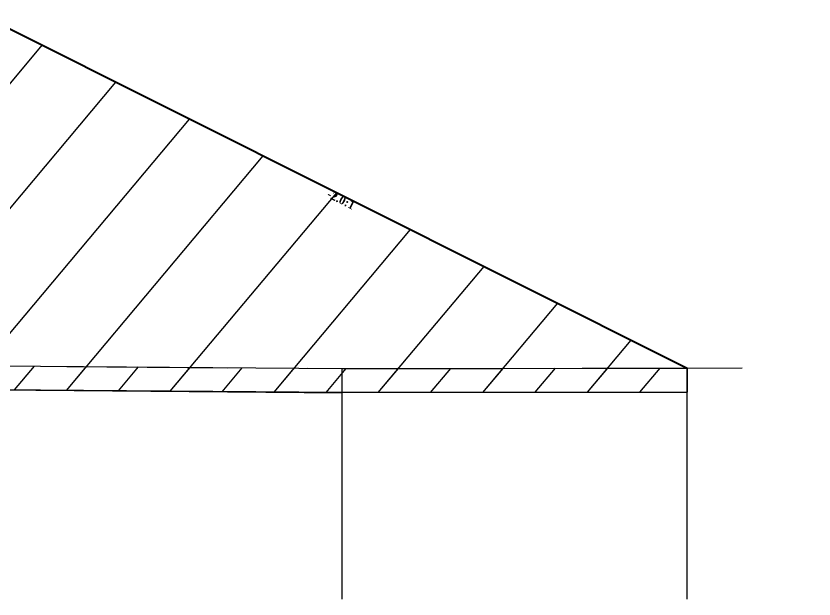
# Model space of a CAD drawing. Header units: millimetres. Extents: x 2762 to 3076, y 916 to 3305.
# Drawn here: x 2826.76 to 2836.73, y 2354.78 to 2362.06 of the extents above; entities that cross this region are included whole.
import ezdxf

# ---------------------------------------------------------------- set-up
doc = ezdxf.new("R2010")
doc.units = ezdxf.units.MM
doc.header["$LTSCALE"] = 2
doc.linetypes.add('CACHE', pattern=[9.525, 6.35, -3.175])
doc.linetypes.add('DASHED', pattern=[0.75, 0.5, -0.25])
doc.layers.add('C-ROAD-CORR', color=5, linetype='Continuous')
doc.layers.add('C-ROAD-SCTN', color=7, linetype='Continuous')
doc.styles.add('C3D_Etiquette', font='romans.shx')

msp = doc.modelspace()

# ---------------------------------------------------------------- hatches: boundary and pattern name
at = {"linetype": 'Continuous', "lineweight": -3}
h = msp.add_hatch(dxfattribs=at)
h.set_pattern_fill('_U', color=3, angle=50, style=0, pattern_type=0)
h.set_pattern_definition([(50, (2806.6581, 2357.5657), (-0.766044, 0.642788), [])])
h.paths.add_polyline_path([(2806.6581, 2357.5657), (2806.8852, 2357.7928), (2808.3852, 2357.8528), (2816.1578, 2361.7391), (2824.1546, 2362.059), (2826.5514, 2361.9631), (2835.1452, 2357.6662), (2835.1452, 2357.3662), (2830.8339, 2357.3589), (2824.401, 2357.4115), (2822.1042, 2357.4341), (2819.791, 2357.4674)])
h.paths.add_polyline_path([(2805.067, 2357.5776), (2805.067, 2357.8776), (2805.0852, 2357.8048), (2805.3852, 2357.7928), (2805.6044, 2357.5736)])
h = msp.add_hatch(dxfattribs=at)
h.set_pattern_fill('_U', color=150, scale=0.5, angle=50, style=0, pattern_type=0)
h.set_pattern_definition([(50, (2806.6581, 2357.5657), (-0.383022, 0.321394), [])])
h.paths.add_polyline_path([(2806.6581, 2357.5657), (2806.8852, 2357.7928), (2808.3852, 2357.8528), (2819.791, 2357.7674), (2822.1042, 2357.7341), (2824.401, 2357.7115), (2830.8339, 2357.6589), (2835.1452, 2357.6662), (2835.1452, 2357.3662), (2830.8339, 2357.3589), (2824.401, 2357.4115), (2822.1042, 2357.4341), (2819.791, 2357.4674)])
h.paths.add_polyline_path([(2805.067, 2357.8776), (2808.3852, 2357.8528), (2806.8852, 2357.7928), (2806.6581, 2357.5657), (2805.6044, 2357.5736), (2805.3852, 2357.7928), (2805.0852, 2357.8048)])
h.paths.add_polyline_path([(2805.067, 2357.5776), (2805.067, 2357.8776), (2805.0852, 2357.8048), (2805.3852, 2357.7928), (2805.6044, 2357.5736)])

# ---------------------------------------------------------------- linework, layer by layer
at = {"color": 253, "linetype": 'Continuous', "lineweight": -3}
for p, q in [((2826.5514, 2361.9631), (2835.1452, 2357.6662)), ((2824.401, 2357.7115), (2830.8339, 2357.6589)), ((2830.8339, 2357.6589), (2835.1452, 2357.6662)), ((2835.1452, 2357.6662), (2835.1452, 2357.3662)), ((2835.1452, 2357.6662), (2835.1452, 2357.3662)), ((2830.8339, 2357.3589), (2824.401, 2357.4115)), ((2830.8339, 2357.3589), (2824.401, 2357.4115)), ((2835.1452, 2357.3662), (2830.8339, 2357.3589)), ((2835.1452, 2357.3662), (2830.8339, 2357.3589))]:
    msp.add_line(p, q, dxfattribs=at)
at = {"color": 105, "linetype": 'DASHED', "lineweight": -3, "ltscale": 2}
for p, q in [((2824.401, 2357.7115), (2830.8339, 2357.6589)), ((2830.8339, 2357.6589), (2840.9166, 2357.676))]:
    msp.add_line(p, q, dxfattribs=at)
at = {"color": 98, "linetype": 'CACHE', "lineweight": -3}
msp.add_line((2830.8339, 2357.6589), (2830.8339, 2354.7838), dxfattribs=at)
at = {"color": 8, "linetype": 'CACHE', "lineweight": -3}
msp.add_line((2835.1452, 2354.7838), (2835.1452, 2357.6662), dxfattribs=at)
at = {"color": 6, "linetype": 'Continuous', "lineweight": -3}
for p, q in [((2824.401, 2357.4115), (2830.3624, 2357.3628)), ((2830.3624, 2357.3628), (2830.8339, 2357.3589)), ((2830.8339, 2357.3589), (2835.1452, 2357.3662))]:
    msp.add_line(p, q, dxfattribs=at)
at = {"layer": 'C-ROAD-CORR', "color": 1, "linetype": 'Continuous', "lineweight": 40}
msp.add_line((2826.5514, 2361.9631), (2835.1452, 2357.6662), dxfattribs=at)
at = {"layer": 'C-ROAD-SCTN', "color": 154, "linetype": 'Continuous', "lineweight": -3}
msp.add_line((2826.5514, 2361.9631), (2835.1452, 2357.6662), dxfattribs=at)
at = {"layer": 'C-ROAD-SCTN', "color": 1, "linetype": 'Continuous', "lineweight": -3}
msp.add_line((2826.5514, 2361.9631), (2835.1452, 2357.6662), dxfattribs=at)

# ---------------------------------------------------------------- texts
at = {"color": 7, "linetype": 'Continuous', "lineweight": -3, "insert": (2830.8466, 2359.8111), "char_height": 0.1, "width": 0.345983, "attachment_point": 2, "rotation": 333.43495, "style": 'C3D_Etiquette'}
msp.add_mtext('{\\fTimes New Roman|b1|i0|c0|p18;-2.0:1}', dxfattribs=at)

doc.saveas('drawing.dxf')
